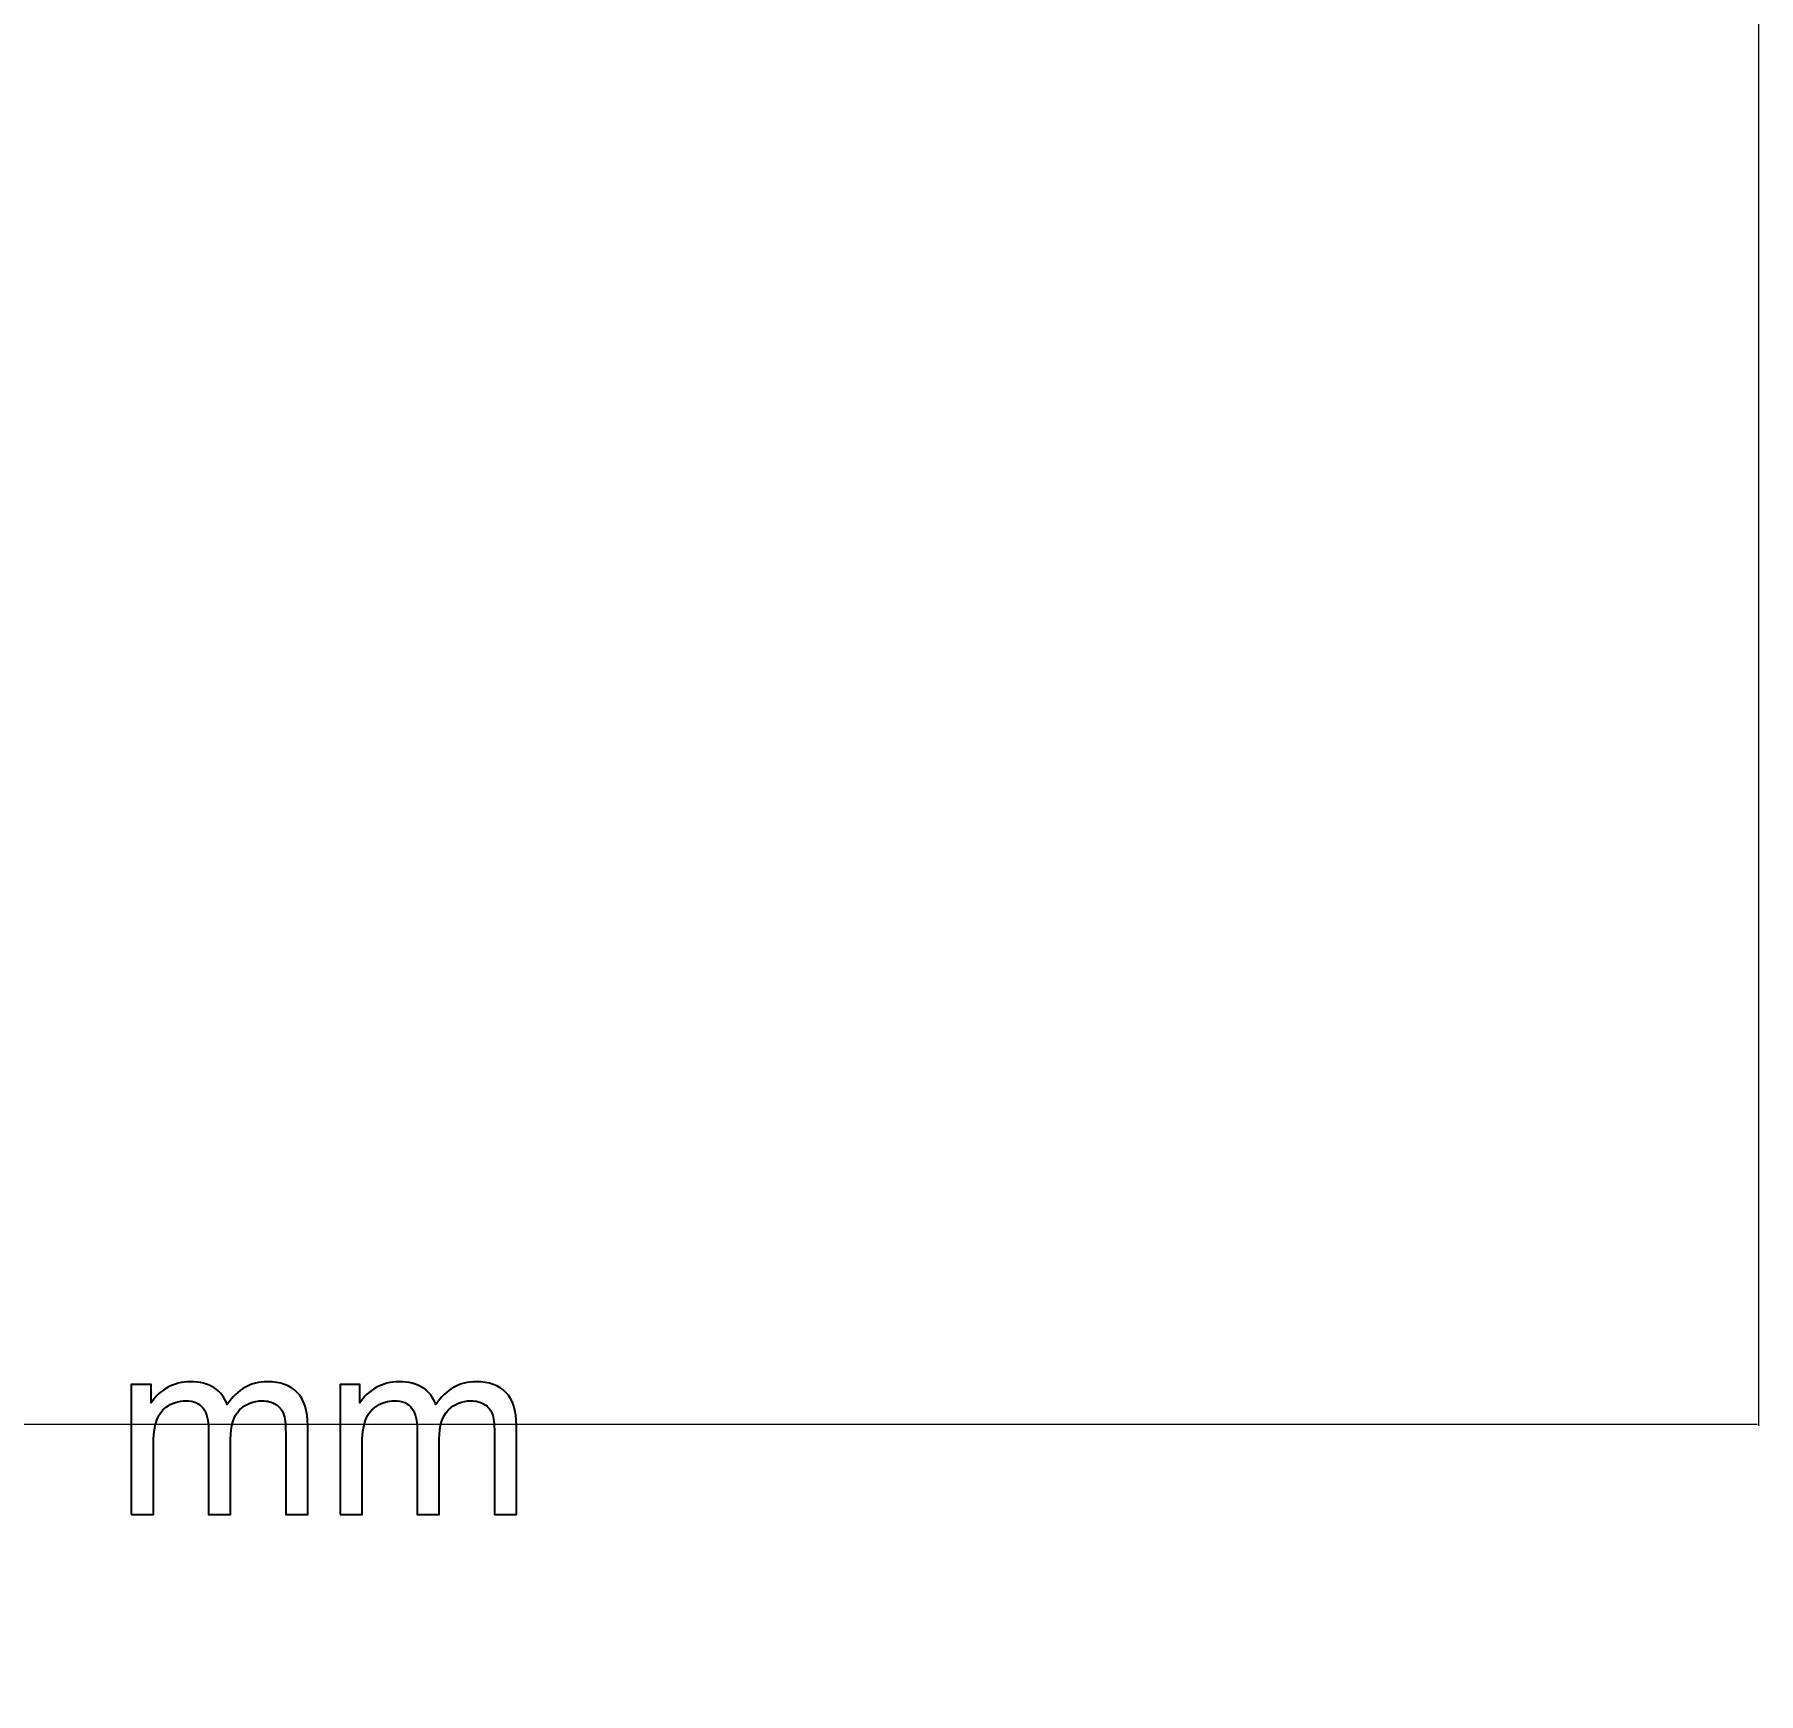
# Model space of a CAD drawing. Header units: millimetres. Extents: x -1282 to 711, y -1253 to 1504.
# Drawn here: x 145.3 to 388, y -1253.3 to -1019.7 of the extents above; entities that cross this region are included whole.
import ezdxf

# ---------------------------------------------------------------- set-up
doc = ezdxf.new("R2010")
doc.units = ezdxf.units.MM
doc.header["$MEASUREMENT"] = 0
doc.layers.add('Livello 1', color=7, linetype='Continuous')
doc.styles.add('1', font='arial.ttf', dxfattribs={"height": 25.400016})
doc.dimstyles.get("Standard").update_dxf_attribs({"dimtxt": 0.18, "dimasz": 0.18, "dimexe": 0.18, "dimexo": 0.0625, "dimgap": 0.09, "dimtad": 0, "dimtih": 1, "dimtoh": 1, "dimdec": 4, "dimzin": 0, "dimdsep": 46, "dimtxsty": 'Standard', "dimcen": 0.09, "dimadec": 0, "dimazin": 0, "dimtfac": 1, "dimtdec": 4, "dimtofl": 0, "dimtmove": 0, "dimatfit": 3, "dimfxl": 1, "dimtolj": 1, "dimtzin": 0, "dimarcsym": 0})

# ---------------------------------------------------------------- blocks, each defined once
blk = doc.blocks.new('*D4')
at = {"layer": 'Defpoints', "color": 0}
for p in [(388, -951.92), (-388, -1019.5), (388, -1215.39)]:
    blk.add_point(p, dxfattribs=at)
at = {"layer": 'Livello 1', "color": 250, "lineweight": 9}
for p, q in [((388, -951.99), (388, -1215.57)), ((-388, -1019.56), (-388, -1215.57)), ((-387.82, -1215.39), (-105.41, -1215.39)), ((387.82, -1215.39), (105.41, -1215.39))]:
    blk.add_line(p, q, dxfattribs=at)
at = {"layer": 'Livello 1', "color": 250}
for points in [[(-387.82, -1215.36), (-387.82, -1215.42), (-388, -1215.39)], [(387.82, -1215.42), (387.82, -1215.36), (388, -1215.39)]]:
    blk.add_solid(points, dxfattribs=at)
at = {"layer": 'Livello 1', "color": 250, "insert": (0, -1215.39), "char_height": 25.4, "attachment_point": 5, "style": '1'}
blk.add_mtext('\\A1;19710.40 mm', dxfattribs=at)

msp = doc.modelspace()

# ---------------------------------------------------------------- linework, layer by layer
at = {"layer": 'Livello 1', "color": 250}
for points in [[(158.9341, -1228.0691), (158.9341, -1228.0691), (158.9341, -1209.7599), (158.9341, -1209.7599), (158.9341, -1209.7599), (158.9341, -1209.7599), (161.7211, -1209.7599), (161.7211, -1209.7599), (161.7211, -1209.7599), (161.7211, -1209.7599), (161.7211, -1212.347), (161.7211, -1212.347), (161.7211, -1212.347), (162.2914, -1211.4533), (163.0558, -1210.7301), (164.0083, -1210.1891), (164.0083, -1210.1891), (164.9608, -1209.6423), (166.0426, -1209.3719), (167.2597, -1209.3719), (167.2597, -1209.3719), (168.612, -1209.3719), (169.7233, -1209.6541), (170.5876, -1210.2127), (170.5876, -1210.2127), (171.4519, -1210.7771), (172.0634, -1211.5591), (172.4161, -1212.5704), (172.4161, -1212.5704), (173.8743, -1210.4361), (175.7616, -1209.3719), (178.09, -1209.3719), (178.09, -1209.3719), (179.9127, -1209.3719), (181.3179, -1209.8716), (182.2939, -1210.8771), (182.2939, -1210.8771), (183.2758, -1211.8825), (183.7697, -1213.4288), (183.7697, -1215.5161), (183.7697, -1215.5161), (183.7697, -1215.5161), (183.7697, -1228.0691), (183.7697, -1228.0691), (183.7697, -1228.0691), (183.7697, -1228.0691), (180.6653, -1228.0691), (180.6653, -1228.0691), (180.6653, -1228.0691), (180.6653, -1228.0691), (180.6653, -1216.545), (180.6653, -1216.545), (180.6653, -1216.545), (180.6653, -1215.3103), (180.5594, -1214.4166), (180.3595, -1213.8698), (180.3595, -1213.8698), (180.1596, -1213.323), (179.7951, -1212.8879), (179.26, -1212.5527), (179.26, -1212.5527), (178.7309, -1212.2176), (178.1076, -1212.053), (177.3962, -1212.053), (177.3962, -1212.053), (176.1027, -1212.053), (175.0326, -1212.4822), (174.18, -1213.3347), (174.18, -1213.3347), (173.3275, -1214.1932), (172.9041, -1215.5631), (172.9041, -1217.4446), (172.9041, -1217.4446), (172.9041, -1217.4446), (172.9041, -1228.0691), (172.9041, -1228.0691), (172.9041, -1228.0691), (172.9041, -1228.0691), (169.7997, -1228.0691), (169.7997, -1228.0691), (169.7997, -1228.0691), (169.7997, -1228.0691), (169.7997, -1216.1864), (169.7997, -1216.1864), (169.7997, -1216.1864), (169.7997, -1214.8105), (169.5469, -1213.7757), (169.0412, -1213.0878), (169.0412, -1213.0878), (168.5356, -1212.3999), (167.7065, -1212.053), (166.56, -1212.053), (166.56, -1212.053), (165.6898, -1212.053), (164.8843, -1212.2823), (164.1435, -1212.7409), (164.1435, -1212.7409), (163.4027, -1213.1995), (162.8676, -1213.8698), (162.5325, -1214.7576), (162.5325, -1214.7576), (162.2032, -1215.6396), (162.0386, -1216.9154), (162.0386, -1218.5794), (162.0386, -1218.5794), (162.0386, -1218.5794), (162.0386, -1228.0691), (162.0386, -1228.0691), (162.0386, -1228.0691), (162.0386, -1228.0691), (158.9341, -1228.0691), (158.9341, -1228.0691)], [(188.3205, -1228.0691), (188.3205, -1228.0691), (188.3205, -1209.7599), (188.3205, -1209.7599), (188.3205, -1209.7599), (188.3205, -1209.7599), (191.1075, -1209.7599), (191.1075, -1209.7599), (191.1075, -1209.7599), (191.1075, -1209.7599), (191.1075, -1212.347), (191.1075, -1212.347), (191.1075, -1212.347), (191.6778, -1211.4533), (192.4422, -1210.7301), (193.3947, -1210.1891), (193.3947, -1210.1891), (194.3472, -1209.6423), (195.429, -1209.3719), (196.6461, -1209.3719), (196.6461, -1209.3719), (197.9984, -1209.3719), (199.1097, -1209.6541), (199.974, -1210.2127), (199.974, -1210.2127), (200.8383, -1210.7771), (201.4498, -1211.5591), (201.8025, -1212.5704), (201.8025, -1212.5704), (203.2607, -1210.4361), (205.148, -1209.3719), (207.4764, -1209.3719), (207.4764, -1209.3719), (209.2991, -1209.3719), (210.7043, -1209.8716), (211.6803, -1210.8771), (211.6803, -1210.8771), (212.6622, -1211.8825), (213.1561, -1213.4288), (213.1561, -1215.5161), (213.1561, -1215.5161), (213.1561, -1215.5161), (213.1561, -1228.0691), (213.1561, -1228.0691), (213.1561, -1228.0691), (213.1561, -1228.0691), (210.0517, -1228.0691), (210.0517, -1228.0691), (210.0517, -1228.0691), (210.0517, -1228.0691), (210.0517, -1216.545), (210.0517, -1216.545), (210.0517, -1216.545), (210.0517, -1215.3103), (209.9458, -1214.4166), (209.7459, -1213.8698), (209.7459, -1213.8698), (209.546, -1213.323), (209.1815, -1212.8879), (208.6464, -1212.5527), (208.6464, -1212.5527), (208.1173, -1212.2176), (207.494, -1212.053), (206.7826, -1212.053), (206.7826, -1212.053), (205.4891, -1212.053), (204.419, -1212.4822), (203.5664, -1213.3347), (203.5664, -1213.3347), (202.7139, -1214.1932), (202.2905, -1215.5631), (202.2905, -1217.4446), (202.2905, -1217.4446), (202.2905, -1217.4446), (202.2905, -1228.0691), (202.2905, -1228.0691), (202.2905, -1228.0691), (202.2905, -1228.0691), (199.1861, -1228.0691), (199.1861, -1228.0691), (199.1861, -1228.0691), (199.1861, -1228.0691), (199.1861, -1216.1864), (199.1861, -1216.1864), (199.1861, -1216.1864), (199.1861, -1214.8105), (198.9333, -1213.7757), (198.4276, -1213.0878), (198.4276, -1213.0878), (197.922, -1212.3999), (197.0929, -1212.053), (195.9464, -1212.053), (195.9464, -1212.053), (195.0762, -1212.053), (194.2707, -1212.2823), (193.5299, -1212.7409), (193.5299, -1212.7409), (192.7891, -1213.1995), (192.254, -1213.8698), (191.9189, -1214.7576), (191.9189, -1214.7576), (191.5896, -1215.6396), (191.425, -1216.9154), (191.425, -1218.5794), (191.425, -1218.5794), (191.425, -1218.5794), (191.425, -1228.0691), (191.425, -1228.0691), (191.425, -1228.0691), (191.425, -1228.0691), (188.3205, -1228.0691), (188.3205, -1228.0691)]]:
    msp.add_open_spline(points, degree=3, knots=[0, 0, 0, 0, 0.034482759, 0.034482759, 0.034482759, 0.034482759, 0.068965517, 0.068965517, 0.068965517, 0.068965517, 0.103448276, 0.103448276, 0.103448276, 0.103448276, 0.137931034, 0.137931034, 0.137931034, 0.137931034, 0.172413793, 0.172413793, 0.172413793, 0.172413793, 0.206896552, 0.206896552, 0.206896552, 0.206896552, 0.24137931, 0.24137931, 0.24137931, 0.24137931, 0.275862069, 0.275862069, 0.275862069, 0.275862069, 0.310344828, 0.310344828, 0.310344828, 0.310344828, 0.344827586, 0.344827586, 0.344827586, 0.344827586, 0.379310345, 0.379310345, 0.379310345, 0.379310345, 0.413793103, 0.413793103, 0.413793103, 0.413793103, 0.448275862, 0.448275862, 0.448275862, 0.448275862, 0.482758621, 0.482758621, 0.482758621, 0.482758621, 0.517241379, 0.517241379, 0.517241379, 0.517241379, 0.551724138, 0.551724138, 0.551724138, 0.551724138, 0.586206897, 0.586206897, 0.586206897, 0.586206897, 0.620689655, 0.620689655, 0.620689655, 0.620689655, 0.655172414, 0.655172414, 0.655172414, 0.655172414, 0.689655172, 0.689655172, 0.689655172, 0.689655172, 0.724137931, 0.724137931, 0.724137931, 0.724137931, 0.75862069, 0.75862069, 0.75862069, 0.75862069, 0.793103448, 0.793103448, 0.793103448, 0.793103448, 0.827586207, 0.827586207, 0.827586207, 0.827586207, 0.862068966, 0.862068966, 0.862068966, 0.862068966, 0.896551724, 0.896551724, 0.896551724, 0.896551724, 0.931034483, 0.931034483, 0.931034483, 0.931034483, 1, 1, 1, 1], dxfattribs=at)
at = {"layer": 'Livello 1', "color": 250, "lineweight": 9}
for points in [[(158.9341, -1228.0691), (158.9341, -1228.0691), (158.9341, -1209.7599), (158.9341, -1209.7599), (158.9341, -1209.7599), (158.9341, -1209.7599), (161.7211, -1209.7599), (161.7211, -1209.7599), (161.7211, -1209.7599), (161.7211, -1209.7599), (161.7211, -1212.347), (161.7211, -1212.347), (161.7211, -1212.347), (162.2914, -1211.4533), (163.0558, -1210.7301), (164.0083, -1210.1891), (164.0083, -1210.1891), (164.9608, -1209.6423), (166.0426, -1209.3719), (167.2597, -1209.3719), (167.2597, -1209.3719), (168.612, -1209.3719), (169.7233, -1209.6541), (170.5876, -1210.2127), (170.5876, -1210.2127), (171.4519, -1210.7771), (172.0634, -1211.5591), (172.4161, -1212.5704), (172.4161, -1212.5704), (173.8743, -1210.4361), (175.7616, -1209.3719), (178.09, -1209.3719), (178.09, -1209.3719), (179.9127, -1209.3719), (181.3179, -1209.8716), (182.2939, -1210.8771), (182.2939, -1210.8771), (183.2758, -1211.8825), (183.7697, -1213.4288), (183.7697, -1215.5161), (183.7697, -1215.5161), (183.7697, -1215.5161), (183.7697, -1228.0691), (183.7697, -1228.0691), (183.7697, -1228.0691), (183.7697, -1228.0691), (180.6653, -1228.0691), (180.6653, -1228.0691), (180.6653, -1228.0691), (180.6653, -1228.0691), (180.6653, -1216.545), (180.6653, -1216.545), (180.6653, -1216.545), (180.6653, -1215.3103), (180.5594, -1214.4166), (180.3595, -1213.8698), (180.3595, -1213.8698), (180.1596, -1213.323), (179.7951, -1212.8879), (179.26, -1212.5527), (179.26, -1212.5527), (178.7309, -1212.2176), (178.1076, -1212.053), (177.3962, -1212.053), (177.3962, -1212.053), (176.1027, -1212.053), (175.0326, -1212.4822), (174.18, -1213.3347), (174.18, -1213.3347), (173.3275, -1214.1932), (172.9041, -1215.5631), (172.9041, -1217.4446), (172.9041, -1217.4446), (172.9041, -1217.4446), (172.9041, -1228.0691), (172.9041, -1228.0691), (172.9041, -1228.0691), (172.9041, -1228.0691), (169.7997, -1228.0691), (169.7997, -1228.0691), (169.7997, -1228.0691), (169.7997, -1228.0691), (169.7997, -1216.1864), (169.7997, -1216.1864), (169.7997, -1216.1864), (169.7997, -1214.8105), (169.5469, -1213.7757), (169.0412, -1213.0878), (169.0412, -1213.0878), (168.5356, -1212.3999), (167.7065, -1212.053), (166.56, -1212.053), (166.56, -1212.053), (165.6898, -1212.053), (164.8843, -1212.2823), (164.1435, -1212.7409), (164.1435, -1212.7409), (163.4027, -1213.1995), (162.8676, -1213.8698), (162.5325, -1214.7576), (162.5325, -1214.7576), (162.2032, -1215.6396), (162.0386, -1216.9154), (162.0386, -1218.5794), (162.0386, -1218.5794), (162.0386, -1218.5794), (162.0386, -1228.0691), (162.0386, -1228.0691), (162.0386, -1228.0691), (162.0386, -1228.0691), (158.9341, -1228.0691), (158.9341, -1228.0691)], [(188.3205, -1228.0691), (188.3205, -1228.0691), (188.3205, -1209.7599), (188.3205, -1209.7599), (188.3205, -1209.7599), (188.3205, -1209.7599), (191.1075, -1209.7599), (191.1075, -1209.7599), (191.1075, -1209.7599), (191.1075, -1209.7599), (191.1075, -1212.347), (191.1075, -1212.347), (191.1075, -1212.347), (191.6778, -1211.4533), (192.4422, -1210.7301), (193.3947, -1210.1891), (193.3947, -1210.1891), (194.3472, -1209.6423), (195.429, -1209.3719), (196.6461, -1209.3719), (196.6461, -1209.3719), (197.9984, -1209.3719), (199.1097, -1209.6541), (199.974, -1210.2127), (199.974, -1210.2127), (200.8383, -1210.7771), (201.4498, -1211.5591), (201.8025, -1212.5704), (201.8025, -1212.5704), (203.2607, -1210.4361), (205.148, -1209.3719), (207.4764, -1209.3719), (207.4764, -1209.3719), (209.2991, -1209.3719), (210.7043, -1209.8716), (211.6803, -1210.8771), (211.6803, -1210.8771), (212.6622, -1211.8825), (213.1561, -1213.4288), (213.1561, -1215.5161), (213.1561, -1215.5161), (213.1561, -1215.5161), (213.1561, -1228.0691), (213.1561, -1228.0691), (213.1561, -1228.0691), (213.1561, -1228.0691), (210.0517, -1228.0691), (210.0517, -1228.0691), (210.0517, -1228.0691), (210.0517, -1228.0691), (210.0517, -1216.545), (210.0517, -1216.545), (210.0517, -1216.545), (210.0517, -1215.3103), (209.9458, -1214.4166), (209.7459, -1213.8698), (209.7459, -1213.8698), (209.546, -1213.323), (209.1815, -1212.8879), (208.6464, -1212.5527), (208.6464, -1212.5527), (208.1173, -1212.2176), (207.494, -1212.053), (206.7826, -1212.053), (206.7826, -1212.053), (205.4891, -1212.053), (204.419, -1212.4822), (203.5664, -1213.3347), (203.5664, -1213.3347), (202.7139, -1214.1932), (202.2905, -1215.5631), (202.2905, -1217.4446), (202.2905, -1217.4446), (202.2905, -1217.4446), (202.2905, -1228.0691), (202.2905, -1228.0691), (202.2905, -1228.0691), (202.2905, -1228.0691), (199.1861, -1228.0691), (199.1861, -1228.0691), (199.1861, -1228.0691), (199.1861, -1228.0691), (199.1861, -1216.1864), (199.1861, -1216.1864), (199.1861, -1216.1864), (199.1861, -1214.8105), (198.9333, -1213.7757), (198.4276, -1213.0878), (198.4276, -1213.0878), (197.922, -1212.3999), (197.0929, -1212.053), (195.9464, -1212.053), (195.9464, -1212.053), (195.0762, -1212.053), (194.2707, -1212.2823), (193.5299, -1212.7409), (193.5299, -1212.7409), (192.7891, -1213.1995), (192.254, -1213.8698), (191.9189, -1214.7576), (191.9189, -1214.7576), (191.5896, -1215.6396), (191.425, -1216.9154), (191.425, -1218.5794), (191.425, -1218.5794), (191.425, -1218.5794), (191.425, -1228.0691), (191.425, -1228.0691), (191.425, -1228.0691), (191.425, -1228.0691), (188.3205, -1228.0691), (188.3205, -1228.0691)]]:
    msp.add_open_spline(points, degree=3, knots=[0, 0, 0, 0, 0.034482759, 0.034482759, 0.034482759, 0.034482759, 0.068965517, 0.068965517, 0.068965517, 0.068965517, 0.103448276, 0.103448276, 0.103448276, 0.103448276, 0.137931034, 0.137931034, 0.137931034, 0.137931034, 0.172413793, 0.172413793, 0.172413793, 0.172413793, 0.206896552, 0.206896552, 0.206896552, 0.206896552, 0.24137931, 0.24137931, 0.24137931, 0.24137931, 0.275862069, 0.275862069, 0.275862069, 0.275862069, 0.310344828, 0.310344828, 0.310344828, 0.310344828, 0.344827586, 0.344827586, 0.344827586, 0.344827586, 0.379310345, 0.379310345, 0.379310345, 0.379310345, 0.413793103, 0.413793103, 0.413793103, 0.413793103, 0.448275862, 0.448275862, 0.448275862, 0.448275862, 0.482758621, 0.482758621, 0.482758621, 0.482758621, 0.517241379, 0.517241379, 0.517241379, 0.517241379, 0.551724138, 0.551724138, 0.551724138, 0.551724138, 0.586206897, 0.586206897, 0.586206897, 0.586206897, 0.620689655, 0.620689655, 0.620689655, 0.620689655, 0.655172414, 0.655172414, 0.655172414, 0.655172414, 0.689655172, 0.689655172, 0.689655172, 0.689655172, 0.724137931, 0.724137931, 0.724137931, 0.724137931, 0.75862069, 0.75862069, 0.75862069, 0.75862069, 0.793103448, 0.793103448, 0.793103448, 0.793103448, 0.827586207, 0.827586207, 0.827586207, 0.827586207, 0.862068966, 0.862068966, 0.862068966, 0.862068966, 0.896551724, 0.896551724, 0.896551724, 0.896551724, 0.931034483, 0.931034483, 0.931034483, 0.931034483, 1, 1, 1, 1], dxfattribs=at)

# ---------------------------------------------------------------- dimensions: what is measured, and where the dimension line sits
at = {"layer": 'Livello 1'}
dim = msp.add_linear_dim(base=(388, -1215.3868), p1=(-388, -1019.5), p2=(388, -951.923), dimstyle='Standard', override={"dimtxt": 35.2778, "dimtad": 0, "dimjust": 0, "dimtih": 0, "dimdec": 2, "dimlfac": 25.4, "dimzin": 1, "dimlunit": 2, "dimpost": '<> mm', "dimtxsty": '1', "dimclrd": 250, "dimclre": 250, "dimclrt": 250, "dimlwd": 9, "dimlwe": 9}, dxfattribs=at)
dim.commit()
dim.dimension.update_dxf_attribs({"geometry": '*D4', "text_midpoint": (0, -1215.3868)})

doc.saveas('drawing.dxf')
